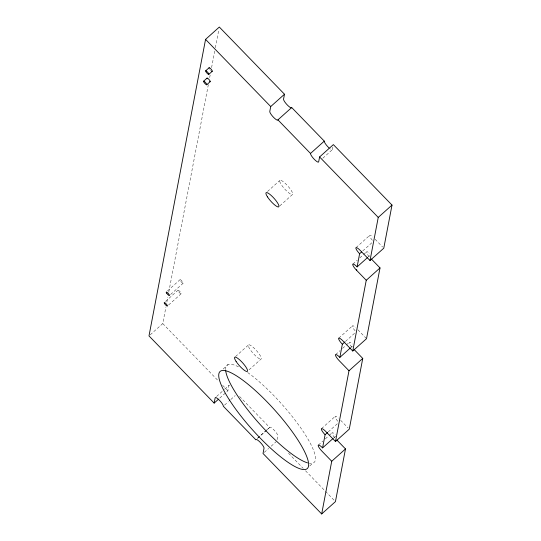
<?xml version="1.0" encoding="UTF-8"?>
<svg xmlns="http://www.w3.org/2000/svg" width="541" height="541" viewBox="0 0 541 541"><rect width="100%" height="100%" fill="white"/><g stroke="black" fill="none" stroke-linecap="round" stroke-linejoin="round"><path stroke-width="0.41" stroke-dasharray="2.71 2.03" d="M150.242 334.798L162.76 323.586L165.918 307.017M166.865 302.047L167.811 297.083M168.765 292.113L208.42 84.207M209.685 77.579L210.158 75.091M211.585 67.639L214.743 51.07M215.372 47.757L218.848 29.532M219.788 398.054L227.923 390.764L228.924 385.503A5.931 1.353 48.1 0 1 229.627 385.239M277.08 439.65L277.797 435.89A5.931 1.353 48.1 0 0 274.044 430.041A5.931 1.353 48.1 0 0 269.655 427.491L238.818 395.701M332.898 147.071L332.424 149.519A5.931 1.353 48.1 0 1 330.118 148.843M267.525 191.48L280.042 180.268M167.534 290.882L180.045 279.67M170.611 294.466L183.129 283.254A2.374 0.541 48.1 0 0 181.289 280.394A2.374 0.541 48.1 0 0 180.349 280.738A2.374 0.541 48.1 0 0 183.129 283.254M322.821 158.215L332.208 149.803M165.519 301.411L178.036 290.199M168.603 304.996L181.12 293.783A2.374 0.541 48.1 0 0 179.281 290.923A2.374 0.541 48.1 0 0 178.341 291.268A2.374 0.541 48.1 0 0 181.12 293.783M279.853 205.823L292.37 194.604A9.495 2.164 48.1 0 0 285.006 183.156A9.495 2.164 48.1 0 0 281.239 184.549A9.495 2.164 48.1 0 0 292.37 194.604M356.079 247.609L369.848 235.274M235.511 356.573L248.65 344.8M223.142 369.03L228.146 364.539M362.747 250.929L372.756 241.962M352.942 264.062L357.317 260.14M359.819 257.895L362.95 255.088M363.579 254.534L366.703 251.727M368.367 256.806L369.618 255.683M216.63 396.431L224.143 389.703M224.765 389.141L229.147 385.219M249.09 369.794L260.978 359.143A9.495 2.164 48.1 0 0 253.614 347.687A9.495 2.164 48.1 0 0 249.854 349.08A9.495 2.164 48.1 0 0 260.978 359.143M224.556 405.114L228.309 401.747M230.811 399.508L235.193 395.579M338.815 338.105L352.583 325.77M345.483 341.425L354.869 333.019M335.677 354.558L340.059 350.629M342.561 348.39L345.685 345.584M346.314 345.023L349.445 342.223M351.109 347.302L352.36 346.179M257.36 438.42L266.118 430.568M266.747 430.007L269.871 427.207M257.766 438.142L269.655 427.491M264.279 452.364L268.661 448.442M271.163 446.197L276.167 441.713M321.55 428.6L335.319 416.259M328.218 431.921L338.233 422.947M318.412 445.054L322.794 441.125M325.297 438.886L328.428 436.08M329.05 435.519L332.181 432.719M333.844 437.797L335.724 436.114M309.777 465.936L312.908 463.137M375.163 239.298L382.636 247M357.899 329.787L365.946 338.091M340.634 420.283L348.113 427.992M162.76 323.586L218.53 381.08M222.635 385.32L227.923 390.764M288.522 453.243L303.183 468.357M305.53 470.778L324.884 490.734M325.472 491.336L334.859 501.013M334.676 437.703A5.931 1.353 48.1 0 1 331.958 432.996A5.931 1.353 48.1 0 1 335.285 434.524M355.079 330.754A5.931 1.353 48.1 0 1 352.36 326.054A5.931 1.353 48.1 0 1 355.687 327.575M369.199 256.711A5.931 1.353 48.1 0 1 366.487 252.011A5.931 1.353 48.1 0 1 369.807 253.533M337.814 421.25A5.931 1.353 48.1 0 1 335.102 416.543A5.931 1.353 48.1 0 1 338.423 418.065M351.941 347.207A5.931 1.353 48.1 0 1 349.222 342.507A5.931 1.353 48.1 0 1 352.543 344.029M372.343 240.258A5.931 1.353 48.1 0 1 369.625 235.558A5.931 1.353 48.1 0 1 372.945 237.08M210.976 70.587A2.374 0.541 48.1 0 1 210.55 70.174M209.752 69.248A2.374 0.541 48.1 0 1 209.435 68.795M247.67 372.526A65.258 14.871 48.1 0 1 302.176 429.967A65.258 14.871 48.1 0 1 309.391 463.306M225.604 369.645A65.258 14.871 48.1 0 1 239.71 367.495"/><path stroke-width="0.81" d="M329.104 147.997A5.931 1.353 48.1 0 1 324.282 141.12L291.7 107.531A5.931 1.353 48.1 0 1 287.312 104.981A5.931 1.353 48.1 0 1 283.552 99.131L284.492 94.229L219.328 27.05L205.56 39.385L148.991 335.92L214.155 403.099L218.537 399.177M214.155 403.099L215.156 397.838A5.931 1.353 48.1 0 1 219.545 400.387A5.931 1.353 48.1 0 1 223.305 406.237L255.886 439.826A5.931 1.353 48.1 0 1 260.275 442.376A5.931 1.353 48.1 0 1 264.028 448.225L263.027 453.486L321.672 513.95L335.44 501.615L345.496 448.922L336.867 440.029M284.492 94.229L270.723 106.563L269.783 111.466A5.931 1.353 48.1 0 0 273.543 117.316A5.931 1.353 48.1 0 0 277.932 119.865L310.514 153.455A5.931 1.353 48.1 0 0 314.274 159.304A5.931 1.353 48.1 0 0 318.663 161.854L319.596 156.951L333.364 144.616L392.009 205.08L383.785 248.184L370.017 260.525L360.245 250.442A5.931 1.353 48.1 0 0 355.856 247.893A5.931 1.353 48.1 0 0 359.616 253.736L357.107 266.896A5.931 1.353 48.1 0 0 352.718 264.346A5.931 1.353 48.1 0 0 356.478 270.189L366.25 280.265L352.759 351.014L342.98 340.938A5.931 1.353 48.1 0 0 338.592 338.389A5.931 1.353 48.1 0 0 342.352 344.232L339.843 357.391A5.931 1.353 48.1 0 0 335.454 354.842A5.931 1.353 48.1 0 0 339.214 360.685L348.992 370.761L335.494 441.51L325.716 431.434A5.931 1.353 48.1 0 0 321.334 428.878A5.931 1.353 48.1 0 0 325.094 434.727L322.578 447.887A5.931 1.353 48.1 0 0 318.196 445.331A5.931 1.353 48.1 0 0 321.949 451.18L331.728 461.257L321.672 513.95M370.017 260.525L378.24 217.414L392.009 205.08M354.132 349.533L362.754 358.426L349.263 429.175L335.494 441.51M371.397 259.038L380.019 267.93L366.521 338.68L352.759 351.014M205.688 70.81L209.13 67.726M208.772 74.394A2.374 0.541 48.1 0 0 206.933 71.527A2.374 0.541 48.1 0 0 205.993 71.879A2.374 0.541 48.1 0 0 208.772 74.394L212.214 71.311M203.639 81.191L207.081 78.107M206.723 84.775A2.374 0.541 48.1 0 0 204.883 81.914A2.374 0.541 48.1 0 0 203.943 82.266A2.374 0.541 48.1 0 0 206.723 84.775L210.165 81.691M277.932 119.865L291.7 107.531M310.514 153.455L324.282 141.12M359.616 253.736L361.496 252.052M357.107 266.896L367.745 257.367M380.019 267.93L366.521 280.028A5.931 0.987 -44.1 0 0 366.25 280.265M342.352 344.232L344.854 341.986M339.843 357.391L350.48 347.863M348.992 370.761L362.754 358.426M325.094 434.727L327.596 432.482M322.578 447.887L333.215 438.352M331.728 461.257L345.496 448.922M205.56 39.385L270.723 106.563M319.596 156.951L378.24 217.414M207.149 78.776A2.374 0.541 48.1 0 1 207.791 78.398A2.374 0.541 48.1 0 1 209.949 80.765A2.374 0.541 48.1 0 1 209.685 81.556M209.069 68.065A2.374 0.541 48.1 0 1 211.213 69.316A2.374 0.541 48.1 0 1 211.734 71.169M307.599 462.886A65.258 14.871 48.1 0 1 258.402 422.582A65.258 14.871 48.1 0 1 225.665 370.409M356.749 269.945L356.478 270.189A5.931 0.987 -44.1 0 1 356.749 269.945M166.581 293.073A2.374 0.541 48.1 0 0 169.36 295.589A2.374 0.541 48.1 0 0 167.521 292.728A2.374 0.541 48.1 0 0 166.581 293.073M164.572 303.602A2.374 0.541 48.1 0 0 167.352 306.118A2.374 0.541 48.1 0 0 165.512 303.258A2.374 0.541 48.1 0 0 164.572 303.602M236.086 361.415A9.495 2.164 48.1 0 0 247.217 371.478A9.495 2.164 48.1 0 0 239.846 360.022A9.495 2.164 48.1 0 0 236.086 361.415M267.47 196.883A9.495 2.164 48.1 0 0 278.601 206.939A9.495 2.164 48.1 0 0 271.237 195.49A9.495 2.164 48.1 0 0 267.47 196.883M229.526 400.144A65.258 14.871 48.1 0 0 306.023 469.304A65.258 14.871 48.1 0 0 255.386 390.568A65.258 14.871 48.1 0 0 229.526 400.144"/></g></svg>
